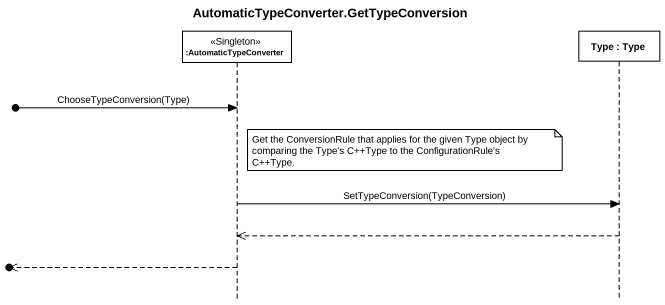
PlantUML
@startuml
title AutomaticTypeConverter.GetTypeConversion
hide footbox
participant ":AutomaticTypeConverter" as AutomaticTypeConverter <<Singleton>>
participant "Type : Type" as Type

[o-> AutomaticTypeConverter : ChooseTypeConversion(Type)
note right of AutomaticTypeConverter : Get the ConversionRule that applies for the given Type object by comparing the Type's C++Type to the ConfigurationRule's C++Type.
AutomaticTypeConverter -> Type : SetTypeConversion(TypeConversion)
Type -->> AutomaticTypeConverter
[o<<-- AutomaticTypeConverter
@enduml
